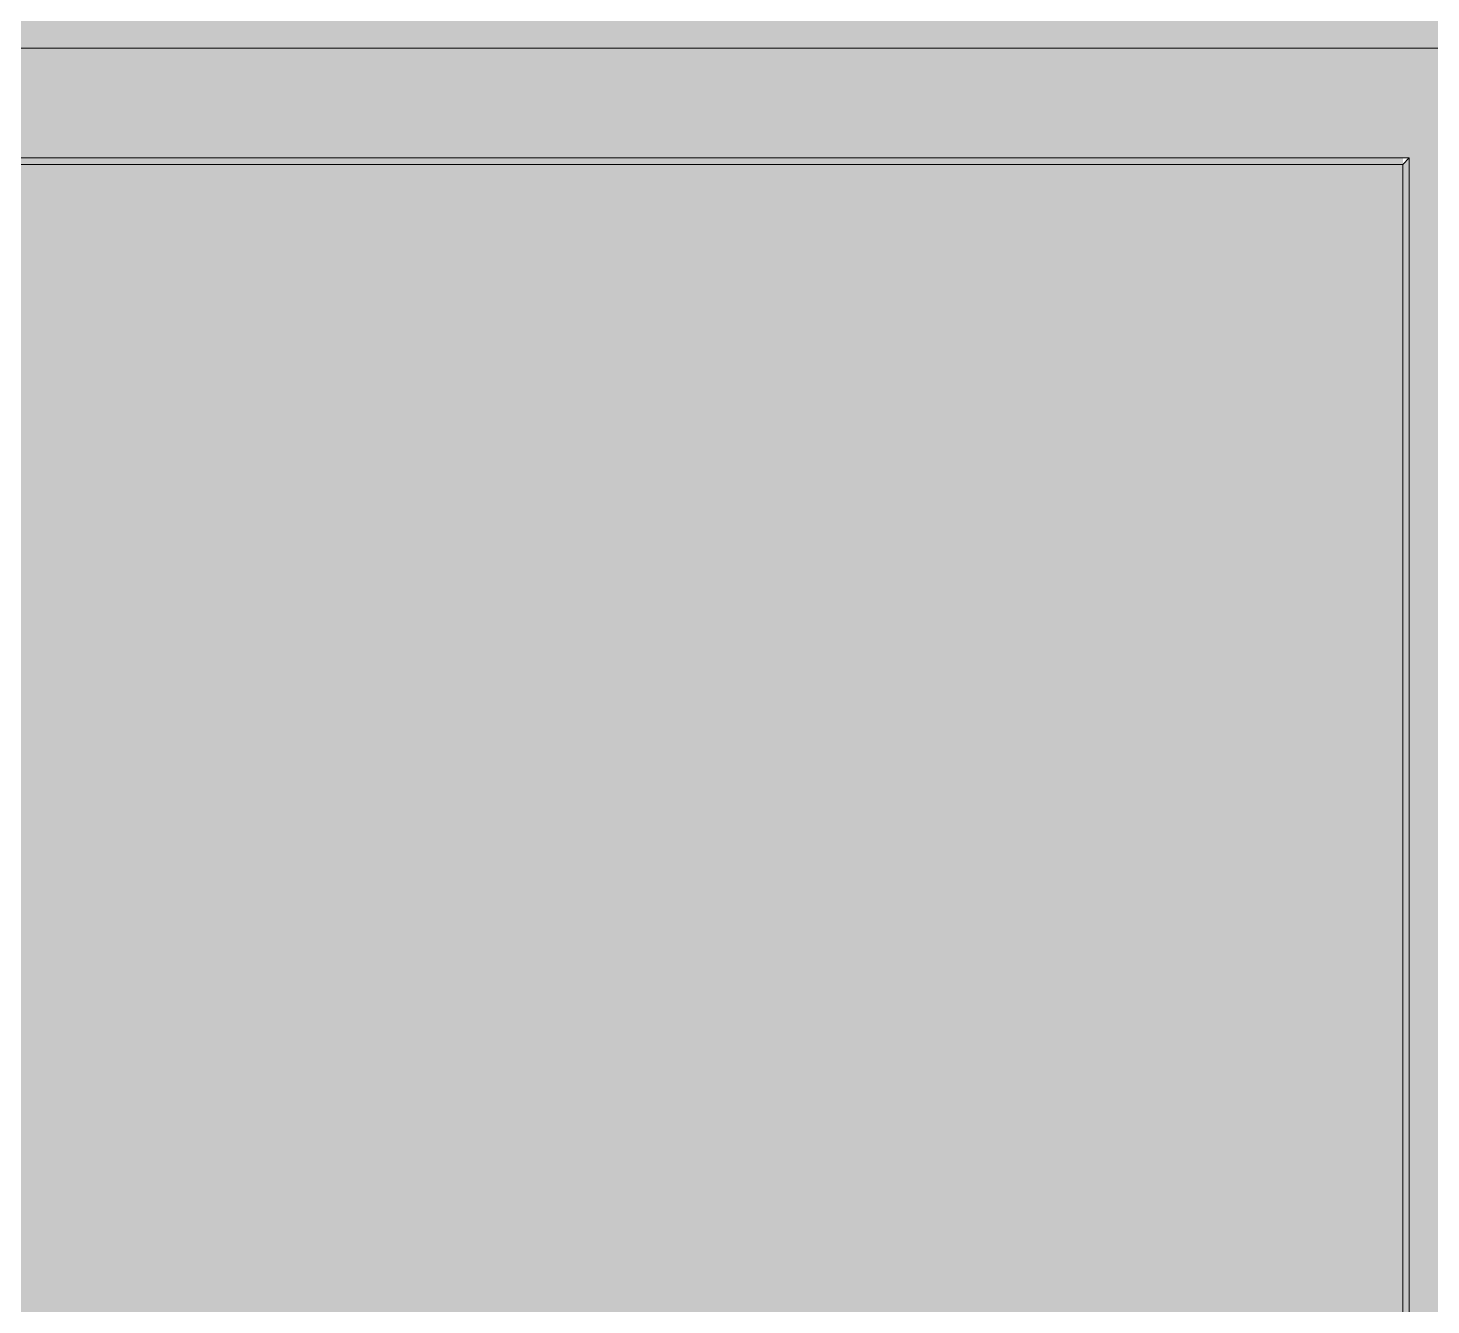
# Model space of a CAD drawing. Header units: inches. Extents: x 1822 to 8392, y -297 to 673.
# Drawn here: x 3272.68 to 3285.87, y 335.31 to 347.31 of the extents above; entities that cross this region are included whole.
import ezdxf

# ---------------------------------------------------------------- set-up
doc = ezdxf.new("R2010")
doc.units = ezdxf.units.IN
doc.header["$MEASUREMENT"] = 0
doc.layers.add('A-GLAZ-1', color=151, linetype='Continuous', lineweight=9)

# ---------------------------------------------------------------- blocks, each defined once
blk = doc.blocks.new('Window-Double_Hung-Marvin-Essential - ESDH3066 - 3rd floor-V106-BUILDING ELEVATION - EAST')
at = {"layer": 'A-GLAZ-1'}
for points in [[(3253.95, 271.667), (3253.95, 347.125), (3286.701, 347.125), (3286.701, 271.667), (3287.408, 271.667), (3287.408, 347.501), (3253.243, 347.499), (3253.243, 271.667), (3253.607, 271.667)], [(3255.044, 346.031), (3285.607, 346.031), (3285.607, 346.092), (3254.983, 346.092)], [(3285.607, 310.719), (3285.607, 346.031), (3255.044, 346.031), (3255.044, 310.719), (3267.596, 310.719)], [(3285.667, 310.658), (3285.667, 346.092), (3285.607, 346.031), (3285.607, 310.719)]]:
    blk.add_hatch(color=256, dxfattribs=at).paths.add_polyline_path(points, flags=0)
h = blk.add_hatch(color=256, dxfattribs=at)
h.paths.add_polyline_path([(3286.263, 309.437), (3286.701, 309.445), (3286.701, 347.125), (3253.95, 347.125), (3253.95, 309.437), (3286.107, 309.437)], flags=0)
h.paths.add_polyline_path([(3285.667, 310.658), (3254.983, 310.658), (3254.983, 346.092), (3285.667, 346.092), (3285.667, 335.534)], flags=0)
for p, q in [((3253.95, 347.125), (3286.701, 347.125)), ((3285.667, 346.092), (3254.983, 346.092)), ((3285.607, 346.031), (3255.044, 346.031)), ((3285.667, 346.092), (3285.607, 346.031)), ((3285.607, 310.719), (3285.607, 346.031)), ((3285.667, 310.658), (3285.667, 346.092))]:
    blk.add_line(p, q, dxfattribs=at)

msp = doc.modelspace()

# ---------------------------------------------------------------- block references
at = {"layer": 'A-GLAZ-1'}
msp.add_blockref('Window-Double_Hung-Marvin-Essential - ESDH3066 - 3rd floor-V106-BUILDING ELEVATION - EAST', (0, 0), dxfattribs=at)

doc.saveas('drawing.dxf')
